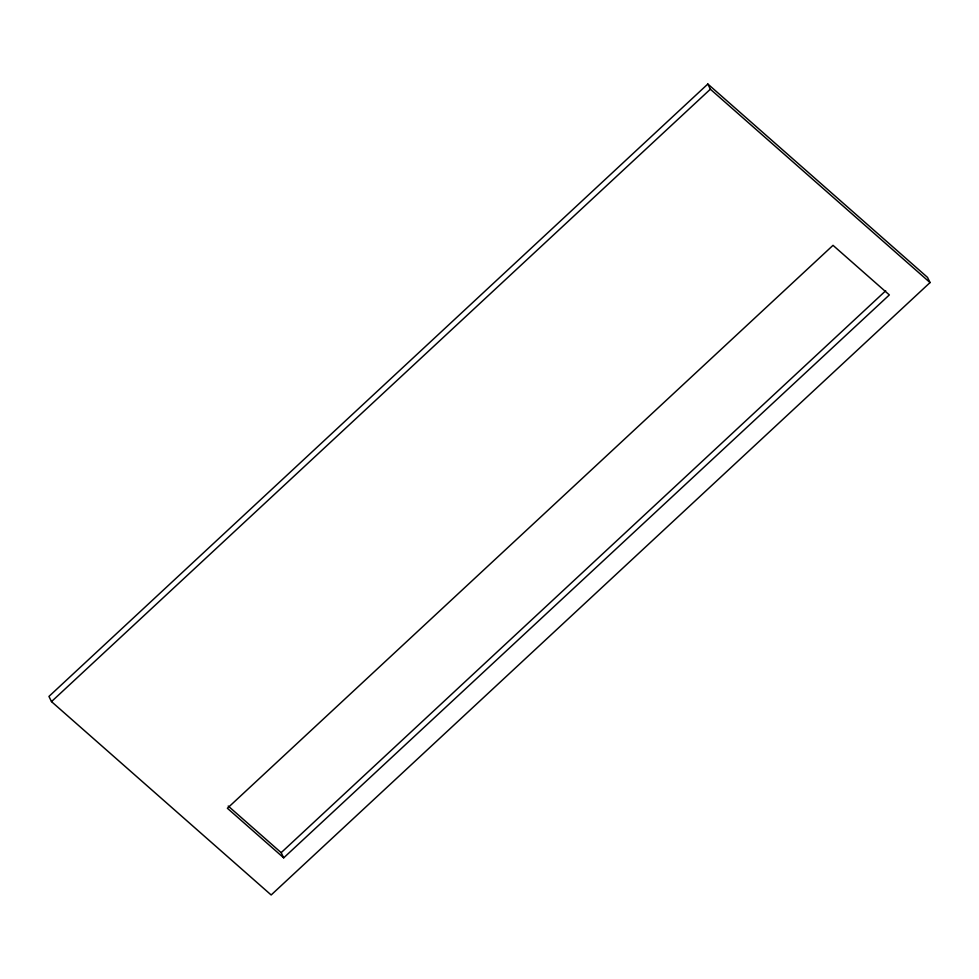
<?xml version="1.0" encoding="UTF-8"?>
<svg xmlns="http://www.w3.org/2000/svg" width="979" height="979" viewBox="0 0 979 979"><rect width="100%" height="100%" fill="white"/><g stroke="black" fill="none" stroke-linecap="round" stroke-linejoin="round"><path stroke-width="1.47" d="M707.841 84.023L48.95 696.424L51.483 701.613L271.159 894.977L930.05 282.576L927.517 277.387L707.841 84.023L710.362 89.211L930.05 282.576M51.483 701.613L710.362 89.211M283.702 857.837L227.373 808.262L833.019 245.337L889.348 294.924L283.702 857.837L281.169 852.66L885.701 290.775M228.217 806.047L281.169 852.66"/></g></svg>
